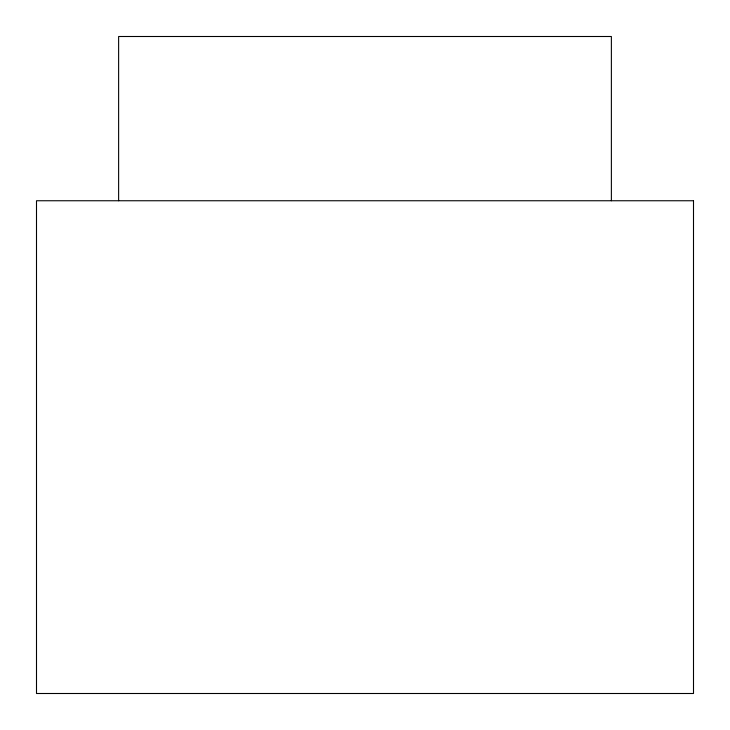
<?xml version="1.0" encoding="UTF-8"?>
<svg xmlns="http://www.w3.org/2000/svg" width="730" height="730" viewBox="0 0 730 730"><rect width="100%" height="100%" fill="white"/><g stroke="black" fill="none" stroke-linecap="round" stroke-linejoin="round"><path stroke-width="1.09" d="M611.375 200.75L611.375 36.5L118.625 36.5L118.625 200.75M693.5 200.75L36.5 200.75L36.5 693.5L693.5 693.5L693.5 200.75"/></g></svg>
